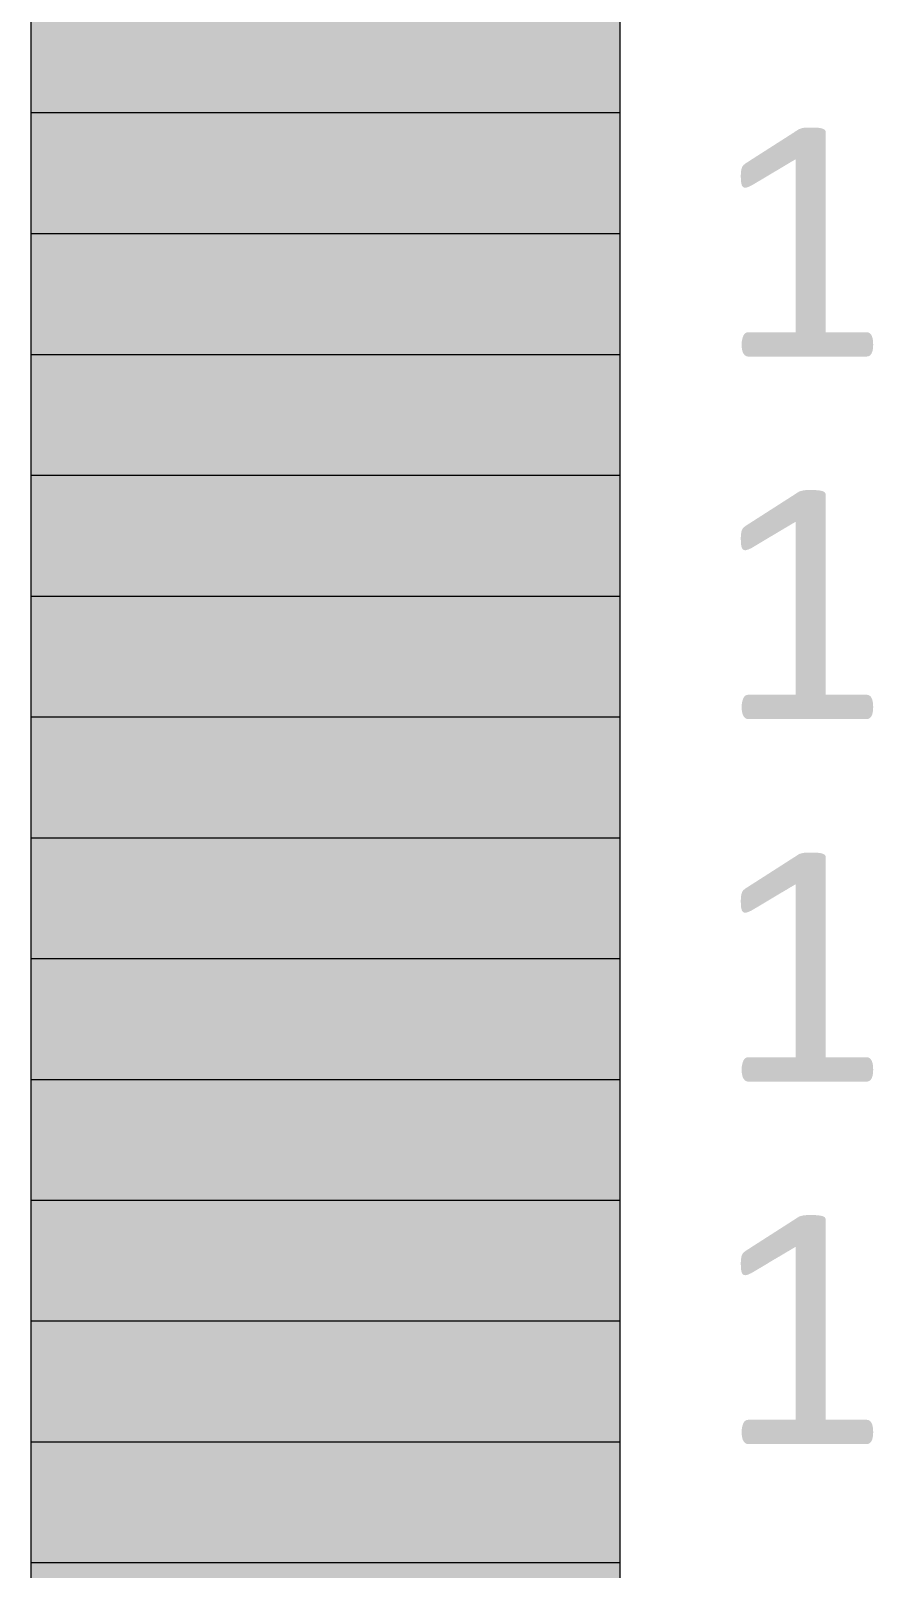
# Model space of a CAD drawing. Header units: inches. Extents: x 79.49066 to 79.49309, y 16.68944 to 16.6915.
# Drawn here: x 79.4928573 to 79.4929736, y 16.6902785 to 16.6904912 of the extents above; entities that cross this region are included whole.
import ezdxf

# ---------------------------------------------------------------- set-up
doc = ezdxf.new("R2010")
doc.units = ezdxf.units.IN
doc.header["$MEASUREMENT"] = 0
doc.layers.add('GSLAYER', color=7, linetype='CONTINUOUS')

msp = doc.modelspace()

# ---------------------------------------------------------------- hatches: boundary and pattern name
at = {"layer": 'GSLAYER', "true_color": 0x92ff00}
msp.add_hatch(color=70, dxfattribs=at).paths.add_polyline_path([(79.49293868, 16.69047985), (79.49293868, 16.69049655), (79.49285726, 16.69049655), (79.49285726, 16.69047985)])
at = {"layer": 'GSLAYER', "true_color": 0x81ff00}
msp.add_hatch(color=70, dxfattribs=at).paths.add_polyline_path([(79.49293868, 16.69046314), (79.49293868, 16.69047985), (79.49285726, 16.69047985), (79.49285726, 16.69046314)])
at = {"layer": 'GSLAYER', "true_color": 0x000000}
for points in [[(79.49296707, 16.6904734), (79.49296707, 16.69047711), (79.49296706, 16.69047726), (79.492967, 16.69047739), (79.4929669, 16.6904775), (79.49296689, 16.69047751), (79.49296679, 16.69047757), (79.49296671, 16.69047761), (79.49296667, 16.69047762), (79.49296645, 16.69047769), (79.49296625, 16.69047772), (79.4929661, 16.69047775), (79.49296592, 16.69047776), (79.49296567, 16.69047778), (79.49296567, 16.69047778), (79.49296513, 16.69047779), (79.4929644, 16.69047778), (79.4929644, 16.69047778), (79.49296413, 16.69047776), (79.49296404, 16.69047775), (79.49296389, 16.69047772), (79.49296377, 16.69047769), (79.49296353, 16.69047762), (79.4929635, 16.69047761), (79.49296339, 16.69047757), (79.4929633, 16.69047751), (79.49296329, 16.6904775), (79.49296311, 16.69047739), (79.4929629, 16.69047726), (79.49296268, 16.69047711), (79.49295688, 16.6904734)], [(79.49295608, 16.69046949), (79.49295609, 16.69046949), (79.49295623, 16.69046953), (79.49295641, 16.69046958), (79.49295643, 16.69046959), (79.49295663, 16.69046969), (79.49295682, 16.69046978), (79.49295687, 16.6904698), (79.49295739, 16.69047012), (79.49295809, 16.69047053), (79.49295894, 16.69047104), (79.49295958, 16.69047142), (79.49296012, 16.69047174), (79.49296057, 16.69047201), (79.49296094, 16.69047223), (79.49296125, 16.69047241), (79.49296151, 16.69047257), (79.49296176, 16.69047272), (79.492962, 16.69047286), (79.4929629, 16.6904734), (79.49295688, 16.6904734), (79.49295605, 16.69047286), (79.49295585, 16.69047272), (79.49295569, 16.69047257), (79.49295557, 16.69047241), (79.49295549, 16.69047223), (79.49295542, 16.69047201), (79.49295538, 16.69047174), (79.49295535, 16.69047142), (79.49295534, 16.69047104), (79.49295536, 16.69047053), (79.4929554, 16.69047012), (79.49295549, 16.6904698), (79.4929555, 16.69046978), (79.49295555, 16.69046969), (79.49295563, 16.69046959), (79.49295565, 16.69046958), (79.49295572, 16.69046953), (79.49295583, 16.69046949), (79.49295585, 16.69046949), (79.49295595, 16.69046947)], [(79.49296707, 16.69044949), (79.49296707, 16.6904734), (79.4929629, 16.6904734), (79.4929629, 16.69044949)], [(79.49297276, 16.69044614), (79.49297293, 16.69044616), (79.49297309, 16.69044622), (79.49297324, 16.69044634), (79.49297337, 16.6904465), (79.49297348, 16.69044673), (79.49297356, 16.69044701), (79.49297362, 16.69044737), (79.49297363, 16.69044779), (79.49297362, 16.6904482), (79.49297357, 16.69044854), (79.4929735, 16.69044883), (79.4929734, 16.69044907), (79.49297328, 16.69044925), (79.49297312, 16.69044938), (79.49297295, 16.69044946), (79.49297276, 16.69044949), (79.49295634, 16.69044949), (79.49295615, 16.69044946), (79.49295598, 16.69044938), (79.49295584, 16.69044925), (79.49295572, 16.69044907), (79.49295562, 16.69044883), (79.49295554, 16.69044854), (79.49295548, 16.6904482), (79.49295546, 16.69044779), (79.49295548, 16.69044737), (79.49295554, 16.69044701), (79.49295562, 16.69044673), (79.49295574, 16.6904465), (79.49295588, 16.69044634), (79.49295602, 16.69044622), (79.49295617, 16.69044616), (79.49295634, 16.69044614)], [(79.49296707, 16.69042329), (79.49296707, 16.69042701), (79.49296706, 16.69042715), (79.492967, 16.69042729), (79.4929669, 16.6904274), (79.49296689, 16.69042741), (79.49296679, 16.69042747), (79.49296671, 16.69042751), (79.49296667, 16.69042752), (79.49296645, 16.69042759), (79.49296625, 16.69042762), (79.4929661, 16.69042764), (79.49296592, 16.69042766), (79.49296567, 16.69042768), (79.49296567, 16.69042768), (79.49296513, 16.69042769), (79.4929644, 16.69042768), (79.4929644, 16.69042768), (79.49296413, 16.69042766), (79.49296404, 16.69042764), (79.49296389, 16.69042762), (79.49296377, 16.69042759), (79.49296353, 16.69042752), (79.4929635, 16.69042751), (79.49296339, 16.69042747), (79.4929633, 16.69042741), (79.49296329, 16.6904274), (79.49296311, 16.69042729), (79.4929629, 16.69042715), (79.49296268, 16.69042701), (79.49295688, 16.69042329)], [(79.49295608, 16.69041938), (79.49295609, 16.69041939), (79.49295623, 16.69041943), (79.49295641, 16.69041948), (79.49295643, 16.69041949), (79.49295663, 16.69041958), (79.49295682, 16.69041967), (79.49295687, 16.6904197), (79.49295739, 16.69042001), (79.49295809, 16.69042043), (79.49295894, 16.69042094), (79.49295958, 16.69042132), (79.49296012, 16.69042164), (79.49296057, 16.69042191), (79.49296094, 16.69042213), (79.49296125, 16.69042231), (79.49296151, 16.69042247), (79.49296176, 16.69042261), (79.492962, 16.69042276), (79.4929629, 16.69042329), (79.49295688, 16.69042329), (79.49295605, 16.69042276), (79.49295585, 16.69042261), (79.49295569, 16.69042247), (79.49295557, 16.69042231), (79.49295549, 16.69042213), (79.49295542, 16.69042191), (79.49295538, 16.69042164), (79.49295535, 16.69042132), (79.49295534, 16.69042094), (79.49295536, 16.69042043), (79.4929554, 16.69042001), (79.49295549, 16.6904197), (79.4929555, 16.69041967), (79.49295555, 16.69041958), (79.49295563, 16.69041949), (79.49295565, 16.69041948), (79.49295572, 16.69041943), (79.49295583, 16.69041939), (79.49295585, 16.69041938), (79.49295595, 16.69041937)], [(79.49296707, 16.69039939), (79.49296707, 16.69042329), (79.4929629, 16.69042329), (79.4929629, 16.69039939)], [(79.49297276, 16.69039604), (79.49297293, 16.69039606), (79.49297309, 16.69039612), (79.49297324, 16.69039623), (79.49297337, 16.6903964), (79.49297348, 16.69039663), (79.49297356, 16.69039691), (79.49297362, 16.69039726), (79.49297363, 16.69039769), (79.49297362, 16.69039809), (79.49297357, 16.69039844), (79.4929735, 16.69039873), (79.4929734, 16.69039896), (79.49297328, 16.69039915), (79.49297312, 16.69039928), (79.49297295, 16.69039936), (79.49297276, 16.69039939), (79.49295634, 16.69039939), (79.49295615, 16.69039936), (79.49295598, 16.69039928), (79.49295584, 16.69039915), (79.49295572, 16.69039896), (79.49295562, 16.69039873), (79.49295554, 16.69039844), (79.49295548, 16.69039809), (79.49295546, 16.69039769), (79.49295548, 16.69039726), (79.49295554, 16.69039691), (79.49295562, 16.69039663), (79.49295574, 16.6903964), (79.49295588, 16.69039623), (79.49295602, 16.69039612), (79.49295617, 16.69039606), (79.49295634, 16.69039604)], [(79.49296707, 16.69037319), (79.49296707, 16.69037691), (79.49296706, 16.69037705), (79.492967, 16.69037719), (79.4929669, 16.6903773), (79.49296689, 16.69037731), (79.49296679, 16.69037736), (79.49296671, 16.69037741), (79.49296667, 16.69037742), (79.49296645, 16.69037748), (79.49296625, 16.69037752), (79.4929661, 16.69037754), (79.49296592, 16.69037756), (79.49296567, 16.69037758), (79.49296567, 16.69037758), (79.49296513, 16.69037759), (79.4929644, 16.69037758), (79.4929644, 16.69037758), (79.49296413, 16.69037756), (79.49296404, 16.69037754), (79.49296389, 16.69037752), (79.49296377, 16.69037748), (79.49296353, 16.69037742), (79.4929635, 16.69037741), (79.49296339, 16.69037736), (79.4929633, 16.69037731), (79.49296329, 16.6903773), (79.49296311, 16.69037719), (79.4929629, 16.69037705), (79.49296268, 16.69037691), (79.49295688, 16.69037319)], [(79.49295608, 16.69036928), (79.49295609, 16.69036928), (79.49295623, 16.69036932), (79.49295641, 16.69036938), (79.49295643, 16.69036939), (79.49295663, 16.69036948), (79.49295682, 16.69036957), (79.49295687, 16.6903696), (79.49295739, 16.69036991), (79.49295809, 16.69037032), (79.49295894, 16.69037083), (79.49295958, 16.69037122), (79.49296012, 16.69037154), (79.49296057, 16.69037181), (79.49296094, 16.69037203), (79.49296125, 16.69037221), (79.49296151, 16.69037237), (79.49296176, 16.69037251), (79.492962, 16.69037266), (79.4929629, 16.69037319), (79.49295688, 16.69037319), (79.49295605, 16.69037266), (79.49295585, 16.69037251), (79.49295569, 16.69037237), (79.49295557, 16.69037221), (79.49295549, 16.69037203), (79.49295542, 16.69037181), (79.49295538, 16.69037154), (79.49295535, 16.69037122), (79.49295534, 16.69037083), (79.49295536, 16.69037032), (79.4929554, 16.69036991), (79.49295549, 16.6903696), (79.4929555, 16.69036957), (79.49295555, 16.69036948), (79.49295563, 16.69036939), (79.49295565, 16.69036938), (79.49295572, 16.69036932), (79.49295583, 16.69036928), (79.49295585, 16.69036928), (79.49295595, 16.69036927)], [(79.49296707, 16.69034929), (79.49296707, 16.69037319), (79.4929629, 16.69037319), (79.4929629, 16.69034929)], [(79.49297276, 16.69034593), (79.49297293, 16.69034595), (79.49297309, 16.69034602), (79.49297324, 16.69034613), (79.49297337, 16.6903463), (79.49297348, 16.69034652), (79.49297356, 16.69034681), (79.49297362, 16.69034716), (79.49297363, 16.69034759), (79.49297362, 16.69034799), (79.49297357, 16.69034834), (79.4929735, 16.69034863), (79.4929734, 16.69034886), (79.49297328, 16.69034904), (79.49297312, 16.69034918), (79.49297295, 16.69034926), (79.49297276, 16.69034929), (79.49295634, 16.69034929), (79.49295615, 16.69034926), (79.49295598, 16.69034918), (79.49295584, 16.69034904), (79.49295572, 16.69034886), (79.49295562, 16.69034863), (79.49295554, 16.69034834), (79.49295548, 16.69034799), (79.49295546, 16.69034759), (79.49295548, 16.69034716), (79.49295554, 16.69034681), (79.49295562, 16.69034652), (79.49295574, 16.6903463), (79.49295588, 16.69034613), (79.49295602, 16.69034602), (79.49295617, 16.69034595), (79.49295634, 16.69034593)], [(79.49296707, 16.69032309), (79.49296707, 16.69032681), (79.49296706, 16.69032695), (79.492967, 16.69032709), (79.49296696, 16.69032715), (79.49296691, 16.69032719), (79.49296689, 16.69032721), (79.49296679, 16.69032726), (79.49296671, 16.6903273), (79.49296667, 16.69032732), (79.49296645, 16.69032738), (79.49296625, 16.69032741), (79.4929661, 16.69032744), (79.49296592, 16.69032745), (79.49296567, 16.69032747), (79.49296567, 16.69032747), (79.49296513, 16.69032749), (79.4929644, 16.69032747), (79.4929644, 16.69032747), (79.49296413, 16.69032745), (79.49296404, 16.69032744), (79.49296389, 16.69032741), (79.49296377, 16.69032738), (79.49296353, 16.69032732), (79.4929635, 16.6903273), (79.49296339, 16.69032726), (79.4929633, 16.69032721), (79.49296329, 16.69032719), (79.49296321, 16.69032715), (79.49296311, 16.69032709), (79.4929629, 16.69032695), (79.49296268, 16.69032681), (79.49295688, 16.69032309)], [(79.49295608, 16.69031918), (79.49295609, 16.69031918), (79.49295623, 16.69031922), (79.49295641, 16.69031927), (79.49295643, 16.69031929), (79.49295663, 16.69031938), (79.49295682, 16.69031947), (79.49295687, 16.6903195), (79.49295711, 16.69031964), (79.49295739, 16.69031981), (79.49295809, 16.69032022), (79.49295894, 16.69032073), (79.49295958, 16.69032112), (79.49296012, 16.69032144), (79.49296057, 16.6903217), (79.49296094, 16.69032192), (79.49296125, 16.69032211), (79.49296151, 16.69032226), (79.49296176, 16.69032241), (79.492962, 16.69032255), (79.4929629, 16.69032309), (79.49295688, 16.69032309), (79.49295605, 16.69032255), (79.49295585, 16.69032241), (79.49295569, 16.69032226), (79.49295557, 16.69032211), (79.49295549, 16.69032192), (79.49295542, 16.6903217), (79.49295538, 16.69032144), (79.49295535, 16.69032112), (79.49295534, 16.69032073), (79.49295536, 16.69032022), (79.4929554, 16.69031981), (79.49295544, 16.69031964), (79.49295549, 16.6903195), (79.4929555, 16.69031947), (79.49295555, 16.69031938), (79.49295563, 16.69031929), (79.49295565, 16.69031927), (79.49295572, 16.69031922), (79.49295583, 16.69031918), (79.49295585, 16.69031918), (79.49295595, 16.69031917)], [(79.49296707, 16.69029918), (79.49296707, 16.69032309), (79.4929629, 16.69032309), (79.4929629, 16.69029918)], [(79.49297276, 16.69029583), (79.49297293, 16.69029585), (79.49297309, 16.69029592), (79.49297324, 16.69029603), (79.49297337, 16.6902962), (79.49297348, 16.69029642), (79.49297356, 16.69029671), (79.49297362, 16.69029706), (79.49297363, 16.69029748), (79.49297362, 16.69029789), (79.49297357, 16.69029824), (79.4929735, 16.69029852), (79.4929734, 16.69029876), (79.49297328, 16.69029894), (79.49297312, 16.69029907), (79.49297295, 16.69029916), (79.49297276, 16.69029918), (79.49295634, 16.69029918), (79.49295615, 16.69029916), (79.49295598, 16.69029907), (79.49295584, 16.69029894), (79.49295572, 16.69029876), (79.49295562, 16.69029852), (79.49295554, 16.69029824), (79.49295548, 16.69029789), (79.49295546, 16.69029748), (79.49295548, 16.69029706), (79.49295554, 16.69029671), (79.49295562, 16.69029642), (79.49295574, 16.6902962), (79.49295588, 16.69029603), (79.49295602, 16.69029592), (79.49295617, 16.69029585), (79.49295634, 16.69029583)]]:
    msp.add_hatch(color=18, dxfattribs=at).paths.add_polyline_path(points)
at = {"layer": 'GSLAYER', "true_color": 0x71ff00}
msp.add_hatch(color=70, dxfattribs=at).paths.add_polyline_path([(79.49293868, 16.69044644), (79.49293868, 16.69046314), (79.49285726, 16.69046314), (79.49285726, 16.69044644)])
at = {"layer": 'GSLAYER', "true_color": 0x61ff00}
msp.add_hatch(color=70, dxfattribs=at).paths.add_polyline_path([(79.49293868, 16.69042974), (79.49293868, 16.69044644), (79.49285726, 16.69044644), (79.49285726, 16.69042974)])
at = {"layer": 'GSLAYER', "true_color": 0x50ff00}
msp.add_hatch(color=80, dxfattribs=at).paths.add_polyline_path([(79.49293868, 16.69041304), (79.49293868, 16.69042974), (79.49285726, 16.69042974), (79.49285726, 16.69041304)])
at = {"layer": 'GSLAYER', "true_color": 0x40ff00}
msp.add_hatch(color=80, dxfattribs=at).paths.add_polyline_path([(79.49293868, 16.69039634), (79.49293868, 16.69041304), (79.49285726, 16.69041304), (79.49285726, 16.69039634)])
at = {"layer": 'GSLAYER', "true_color": 0x2fff00}
msp.add_hatch(color=80, dxfattribs=at).paths.add_polyline_path([(79.49293868, 16.69037964), (79.49293868, 16.69039634), (79.49285726, 16.69039634), (79.49285726, 16.69037964)])
at = {"layer": 'GSLAYER', "true_color": 0x1fff00}
msp.add_hatch(color=3, dxfattribs=at).paths.add_polyline_path([(79.49293868, 16.69036294), (79.49293868, 16.69037964), (79.49285726, 16.69037964), (79.49285726, 16.69036294)])
at = {"layer": 'GSLAYER', "true_color": 0x0fff00}
msp.add_hatch(color=3, dxfattribs=at).paths.add_polyline_path([(79.49293868, 16.69034624), (79.49293868, 16.69036294), (79.49285726, 16.69036294), (79.49285726, 16.69034624)])
at = {"layer": 'GSLAYER', "true_color": 0x00fd02}
msp.add_hatch(color=3, dxfattribs=at).paths.add_polyline_path([(79.49293868, 16.69032954), (79.49293868, 16.69034624), (79.49285726, 16.69034624), (79.49285726, 16.69032954)])
at = {"layer": 'GSLAYER', "true_color": 0x00ed12}
msp.add_hatch(color=3, dxfattribs=at).paths.add_polyline_path([(79.49293868, 16.69031284), (79.49293868, 16.69032954), (79.49285726, 16.69032954), (79.49285726, 16.69031284)])
at = {"layer": 'GSLAYER', "true_color": 0x00dc23}
msp.add_hatch(color=102, dxfattribs=at).paths.add_polyline_path([(79.49293868, 16.69029614), (79.49293868, 16.69031284), (79.49285726, 16.69031284), (79.49285726, 16.69029614)])
at = {"layer": 'GSLAYER', "true_color": 0x00cc33}
msp.add_hatch(color=102, dxfattribs=at).paths.add_polyline_path([(79.49293868, 16.69027944), (79.49293868, 16.69029614), (79.49285726, 16.69029614), (79.49285726, 16.69027944)])
at = {"layer": 'GSLAYER', "true_color": 0x00bc43}
msp.add_hatch(color=102, dxfattribs=at).paths.add_polyline_path([(79.49293868, 16.69026273), (79.49293868, 16.69027944), (79.49285726, 16.69027944), (79.49285726, 16.69026273)])

# ---------------------------------------------------------------- linework, layer by layer
at = {"layer": 'GSLAYER', "color": 18, "true_color": 0x000000, "flags": 128}
msp.add_lwpolyline([(79.49285726, 16.68981181), (79.49293868, 16.68981181), (79.49293868, 16.69111448), (79.49285726, 16.69111448)], close=True, dxfattribs=at)
at = {"layer": 'GSLAYER', "color": 253, "true_color": 0xb3b3b3, "flags": 128}
for points in [[(79.49285726, 16.69047985), (79.49293868, 16.69047985)], [(79.49285726, 16.69044644), (79.49293868, 16.69044644)], [(79.49285726, 16.69042974), (79.49293868, 16.69042974)], [(79.49285726, 16.69039634), (79.49293868, 16.69039634)], [(79.49285726, 16.69037964), (79.49293868, 16.69037964)], [(79.49285726, 16.69034624), (79.49293868, 16.69034624)], [(79.49285726, 16.69032954), (79.49293868, 16.69032954)], [(79.49285726, 16.69029614), (79.49293868, 16.69029614)], [(79.49285726, 16.69027944), (79.49293868, 16.69027944)]]:
    msp.add_lwpolyline(points, dxfattribs=at)
at = {"layer": 'GSLAYER', "color": 18, "true_color": 0x000000, "flags": 128}
for points in [[(79.49285726, 16.69046314), (79.49293868, 16.69046314)], [(79.49285726, 16.69041304), (79.49293868, 16.69041304)], [(79.49285726, 16.69036294), (79.49293868, 16.69036294)], [(79.49285726, 16.69031284), (79.49293868, 16.69031284)]]:
    msp.add_lwpolyline(points, dxfattribs=at)

doc.saveas('drawing.dxf')
